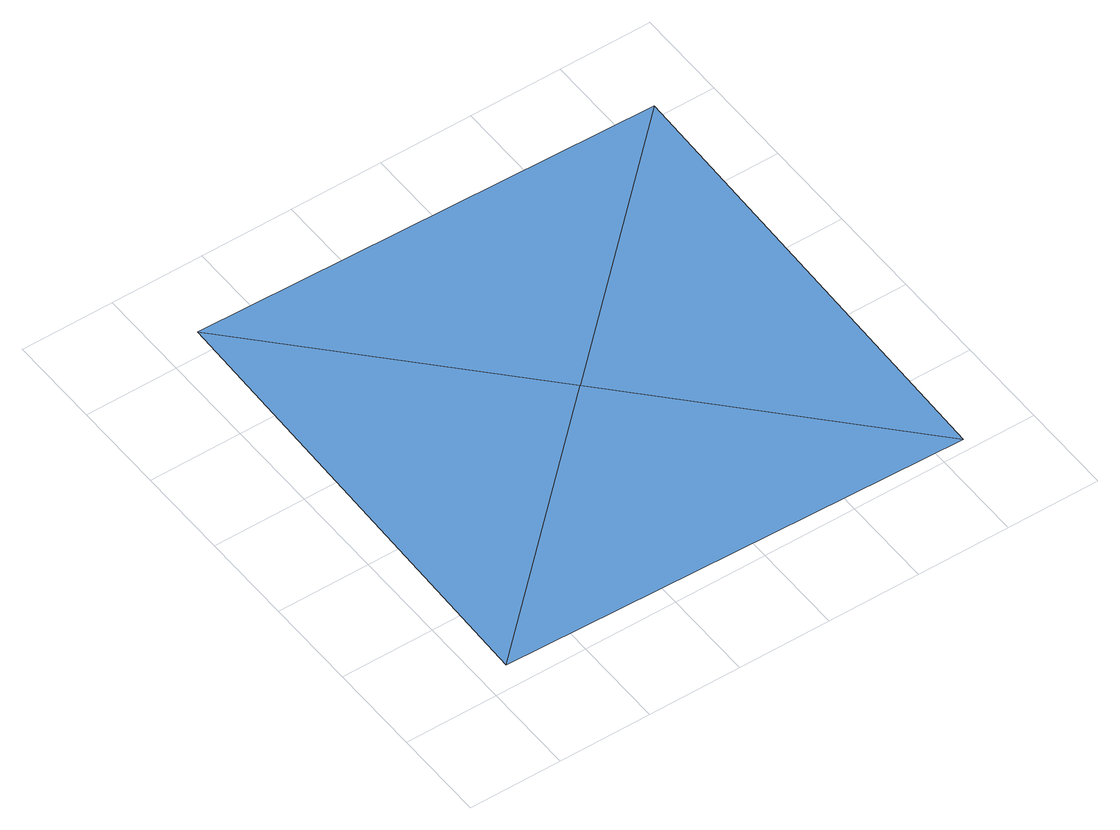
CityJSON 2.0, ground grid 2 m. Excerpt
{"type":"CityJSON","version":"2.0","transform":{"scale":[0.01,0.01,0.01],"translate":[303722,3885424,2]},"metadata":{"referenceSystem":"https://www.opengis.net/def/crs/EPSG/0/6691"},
"CityObjects":{
"waterbody1":{"type":"WaterBody","attributes":{"name":"静岡県第4次地震被害想定（元禄型関東地震）","種類":"3","津波浸水想定.浸水ランクフィールド":"Tsunami_rank.xml","津波浸水想定.浸水ランク":"2","class":"1140"},"geometry":[{"type":"MultiSurface","lod":"1","boundaries":[[[0,1,2]],[[2,3,4]],[[1,3,2]],[[0,2,4]]]}]}
},
"vertices":[
[1086,1026,4],[85,1051,4],[573,539,4],[60,51,4],[1061,26,4]
]}
